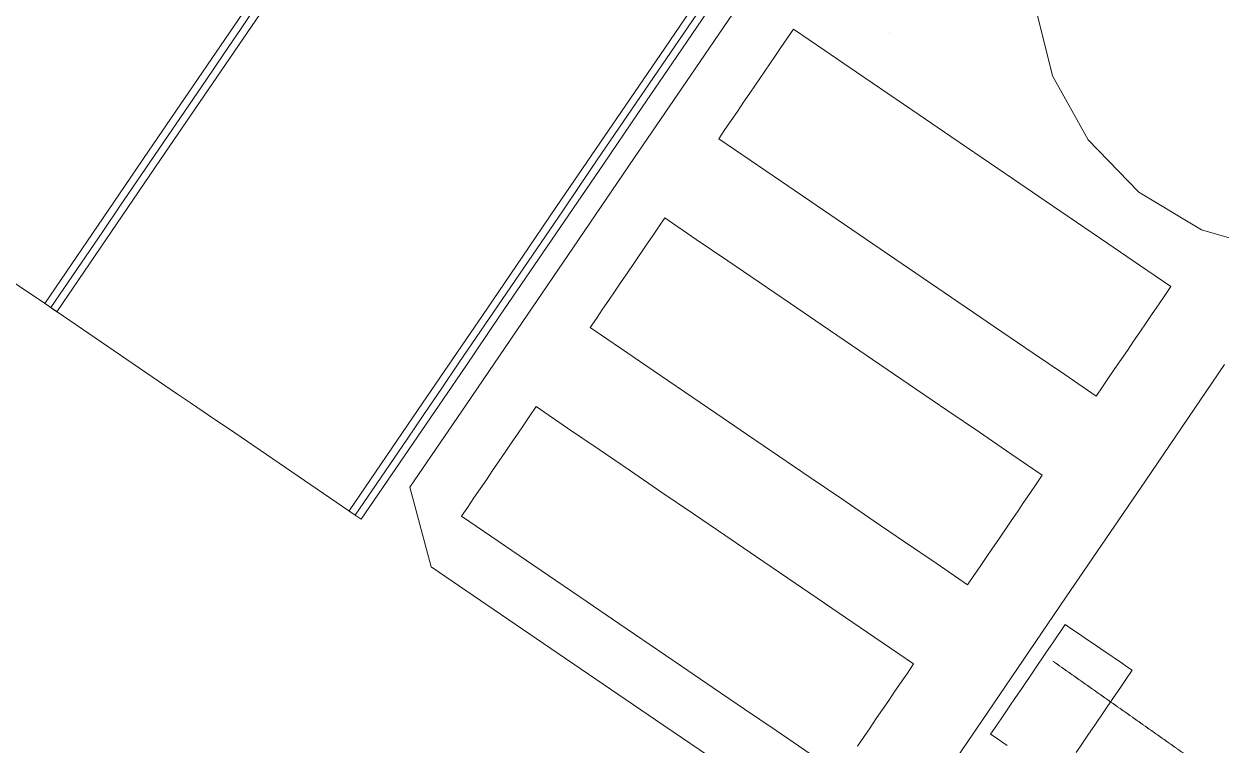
# Model space of a CAD drawing. Header units: millimetres. Extents: x -31757 to 121236, y -27283 to 59400.
# Drawn here: x 26171 to 34295, y 22419 to 27314 of the extents above; entities that cross this region are included whole.
import ezdxf

# ---------------------------------------------------------------- set-up
doc = ezdxf.new("R2010")
doc.units = ezdxf.units.MM
doc.linetypes.add('DASHDOT', pattern=[3.556, 2.54, -0.508, 0, -0.508])
for name, color, linetype, lineweight in [('10_見えがかり', 7, 'Continuous', 13), ('30_敷地・外構', 8, 'Continuous', 9), ('40_通り芯', 1, 'DASHDOT', 9)]:
    doc.layers.add(name, color=color, linetype=linetype, lineweight=lineweight)

msp = doc.modelspace()

# ---------------------------------------------------------------- linework, layer by layer
at = {"layer": '10_見えがかり'}
for points in [[(34638.7, 25778.7), (34161.9, 25915.4), (33736.8, 26170.8), (33392.2, 26527.6), (33151.7, 26961.4), (33031.8, 27442.7), (33040.4, 27938.6), (33177.1, 28415.4), (33432.6, 28840.6), (33789.4, 29185.1), (34223.2, 29425.6)], [(31276.6, 28083.5), (30572.5, 27050.6), (30337.9, 26706.3), (30103.2, 26362), (29633.8, 25673.5), (29399.2, 25329.2), (29164.5, 24984.9), (28929.8, 24640.6), (28695.1, 24296.3), (28460.5, 23952), (28446.7, 23961.4), (28439.8, 23966.1), (28432.9, 23970.8), (28426, 23975.5), (28405.4, 23989.5), (28398.5, 23994.2), (28391.6, 23998.9), (28377.8, 24008.3), (28847.2, 24696.9), (29316.5, 25385.5), (29551.2, 25729.8), (29785.9, 26074.1), (30020.6, 26418.4), (30489.9, 27107), (31193.9, 28139.8)], [(27802.8, 27425.8), (27568.1, 27081.5), (27333.4, 26737.2), (27098.7, 26392.9), (26394.7, 25360), (26380.9, 25369.4), (26374, 25374.1), (26367.2, 25378.8), (26346.5, 25392.9), (26339.6, 25397.6), (26332.7, 25402.3), (26325.8, 25407), (26312.1, 25416.4), (26781.4, 26104.9), (27016.1, 26449.2), (27720.1, 27482.1)], [(31266.4, 27092), (31308.6, 27154), (31393.1, 27278), (31606.6, 27132.5), (31820, 26987), (32033.5, 26841.5), (32247, 26696), (32460.4, 26550.5), (32673.9, 26405), (32887.3, 26259.5), (33100.8, 26114), (33314.3, 25968.5), (33527.7, 25823), (33741.2, 25677.5), (33954.7, 25532), (33912.4, 25470), (33870.2, 25408), (33827.9, 25346.1), (33785.7, 25284.1), (33743.5, 25222.1), (33701.2, 25160.2), (33659, 25098.2), (33616.7, 25036.2), (33574.5, 24974.2), (33532.2, 24912.3), (33490, 24850.3), (33447.8, 24788.3), (33234.3, 24933.8), (33020.8, 25079.3), (32807.4, 25224.8), (31740.1, 25952.3), (31313.1, 26243.3), (30886.2, 26534.3), (30928.5, 26596.3), (30970.7, 26658.2), (31012.9, 26720.2), (31055.2, 26782.2), (31097.4, 26844.2), (31266.4, 27092)], [(30266.7, 25625.4), (30308.9, 25687.3), (30393.4, 25811.3), (30435.6, 25873.2), (30477.9, 25935.2), (30520.1, 25997.2), (30733.6, 25851.7), (30947, 25706.2), (31374, 25415.2), (31587.4, 25269.7), (32227.8, 24833.2), (32441.3, 24687.7), (32654.7, 24542.2), (32868.2, 24396.7), (33081.7, 24251.2), (33039.4, 24189.2), (32997.2, 24127.3), (32954.9, 24065.3), (32912.7, 24003.3), (32870.5, 23941.3), (32786, 23817.4), (32743.7, 23755.4), (32701.5, 23693.5), (32659.3, 23631.5), (32617, 23569.5), (32574.8, 23507.5), (32361.3, 23653), (32147.8, 23798.5), (31934.4, 23944), (31720.9, 24089.5), (31507.5, 24235), (31080.5, 24526), (30867.1, 24671.5), (30653.6, 24817), (30440.1, 24962.5), (30226.7, 25108), (30013.2, 25253.5), (30055.5, 25315.5), (30097.7, 25377.5), (30139.9, 25439.4), (30182.2, 25501.4), (30224.4, 25563.4), (30266.7, 25625.4)], [(29435.9, 24406.6), (29478.2, 24468.5), (29520.4, 24530.5), (29562.6, 24592.5), (29604.9, 24654.4), (29647.1, 24716.4), (29860.6, 24570.9), (30074.1, 24425.4), (30287.5, 24279.9), (30501, 24134.4), (30714.4, 23988.9), (30927.9, 23843.4), (31141.4, 23697.9), (31354.8, 23552.4), (31995.2, 23115.9), (32208.7, 22970.4), (32166.4, 22908.5), (32124.2, 22846.5), (32082, 22784.5), (32039.7, 22722.5), (31997.5, 22660.6), (31955.2, 22598.6), (31913, 22536.6), (31828.5, 22412.7)], [(31701.8, 22226.8), (31274.9, 22517.8), (31061.4, 22663.3), (30847.9, 22808.8), (30634.5, 22954.3), (30207.5, 23245.2), (29994.1, 23390.7), (29780.6, 23536.2), (29140.2, 23972.7), (29182.5, 24034.7), (29224.7, 24096.7), (29267, 24158.7), (29309.2, 24220.6), (29351.4, 24282.6), (29435.9, 24406.6)], [(33110.9, 23051.3), (33153.2, 23113.3), (33237.7, 23237.2), (33275.5, 23211.4), (33313.4, 23185.6), (33351.3, 23159.8), (33389.2, 23134), (33427, 23108.2), (33502.8, 23056.5), (33540.7, 23030.7), (33578.5, 23004.9), (33616.4, 22979.1), (33654.3, 22953.3), (33692.1, 22927.5), (33649.9, 22865.5), (33607.7, 22803.5), (33565.4, 22741.5), (33438.7, 22555.6), (33396.5, 22493.6), (33354.2, 22431.7), (33312, 22369.7)], [(32844.4, 22416.1), (32806.5, 22441.9), (32768.6, 22467.7), (32730.8, 22493.6), (32773, 22555.5), (32815.3, 22617.5), (32857.5, 22679.5), (32899.7, 22741.4), (32942, 22803.4), (33110.9, 23051.3)]]:
    msp.add_lwpolyline(points, dxfattribs=at)
at = {"layer": '30_敷地・外構'}
for points in [[(31218.3, 22072.2), (30457.4, 22590.9), (29696.5, 23109.5), (28935.6, 23628.1), (28789.8, 24168.8), (29171.1, 24728.2), (29552.5, 25287.7), (29933.8, 25847.2), (30315.1, 26406.7), (30696.5, 26966.2), (31077.8, 27525.6)], [(27761.4, 27454), (27644.1, 27281.8), (27526.8, 27109.7), (27409.4, 26937.5), (27292.1, 26765.4), (27174.8, 26593.2), (27057.4, 26421.1), (26940.1, 26248.9), (26822.7, 26076.8), (26705.4, 25904.6), (26588.1, 25732.5), (26470.7, 25560.3), (26353.4, 25388.2), (26267.3, 25446.9), (26181.2, 25505.5), (26095.2, 25564.2)], [(26353.4, 25388.2), (26470.7, 25560.3), (26588.1, 25732.5), (26705.4, 25904.6), (26822.7, 26076.8), (26940.1, 26248.9), (27057.4, 26421.1), (27174.8, 26593.2), (27292.1, 26765.4), (27409.4, 26937.5), (27526.8, 27109.7), (27644.1, 27281.8), (27761.4, 27454)], [(30765.9, 27423.1), (30648.6, 27250.9), (30531.2, 27078.8), (30413.9, 26906.7), (30296.6, 26734.5), (30179.2, 26562.4), (30061.9, 26390.2), (29944.5, 26218.1), (29827.2, 26045.9), (29709.9, 25873.8), (29592.5, 25701.6), (29475.2, 25529.5), (29357.9, 25357.3), (29240.5, 25185.2), (29123.2, 25013), (29005.8, 24840.9), (28888.5, 24668.7), (28771.2, 24496.6), (28653.8, 24324.4), (28536.5, 24152.3), (28419.2, 23980.1), (28333.1, 24038.8), (28247, 24097.5), (28160.9, 24156.2), (28074.9, 24214.8), (27988.8, 24273.5), (27902.7, 24332.2), (27816.6, 24390.8), (27730.6, 24449.5), (27644.5, 24508.2), (27558.4, 24566.8), (27472.3, 24625.5), (27386.3, 24684.2), (27300.2, 24742.8), (27214.1, 24801.5), (27128.1, 24860.2), (27042, 24918.8), (26955.9, 24977.5), (26869.8, 25036.2), (26783.8, 25094.9), (26697.7, 25153.5), (26611.6, 25212.2), (26525.5, 25270.9), (26439.5, 25329.5), (26353.4, 25388.2)], [(32044.7, 27257.4), (32044.7, 27257.4)], [(32169.4, 21847.5), (32706.8, 22635.9), (33244.2, 23424.4), (33781.6, 24212.8), (34319, 25001.3)]]:
    msp.add_lwpolyline(points, dxfattribs=at)
at = {"layer": '40_通り芯'}
msp.add_lwpolyline([(49010.7, 11810.4), (33154.6, 22988.3)], dxfattribs=at)

doc.saveas('drawing.dxf')
